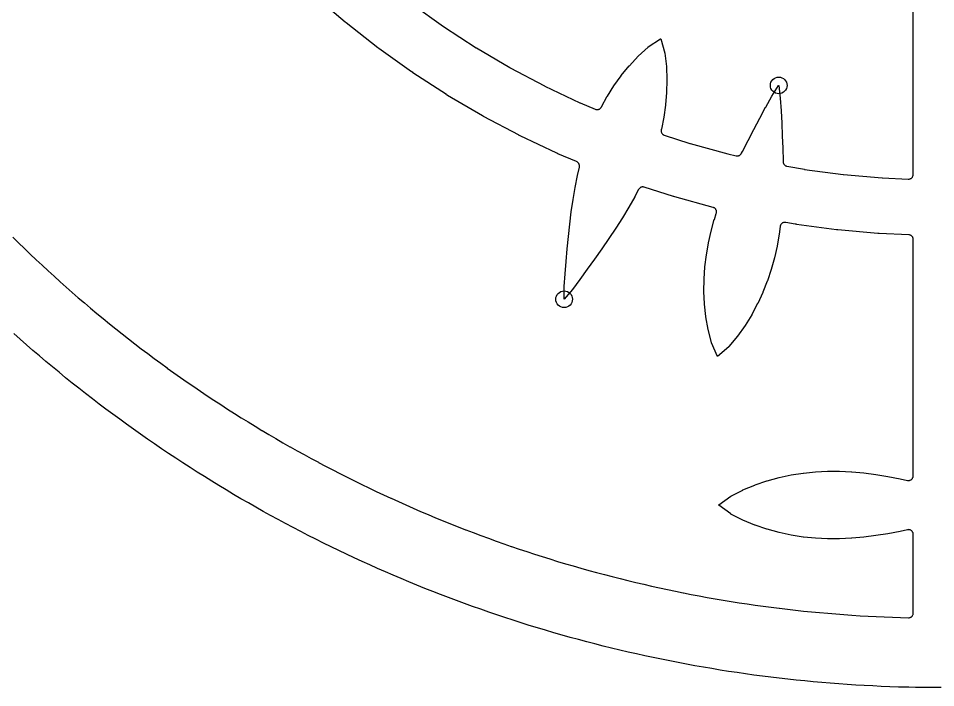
# Model space of a CAD drawing. Header units: millimetres. Extents: x -74 to 74, y -74 to 74.
# Drawn here: x -49.28 to -0.29, y -74.25 to -38.48 of the extents above; entities that cross this region are included whole.
import ezdxf

# ---------------------------------------------------------------- set-up
doc = ezdxf.new("R2010")
doc.units = ezdxf.units.MM
for name, color, linetype in [('CUT_INNER', 6, 'Continuous'), ('CUT_OUTER', 1, 'Continuous'), ('ENGRAVE', 7, 'Continuous')]:
    doc.layers.add(name, color=color, linetype=linetype)

msp = doc.modelspace()

# ---------------------------------------------------------------- linework, layer by layer
at = {"layer": 'CUT_INNER'}
for points in [[(-28.2626, -37.7003), (-26.5716, -38.9106), (-26.5625, -38.9168), (-24.8195, -40.0509), (-24.8101, -40.0568), (-23.0185, -41.1125), (-23.0088, -41.1179), (-21.1721, -42.0931), (-21.1622, -42.098), (-19.2841, -42.9908), (-19.274, -42.9953), (-18.4631, -43.3376), (-18.4398, -43.3461), (-18.4157, -43.3522), (-18.3912, -43.3559), (-18.3664, -43.3572), (-18.3415, -43.356), (-18.317, -43.3524), (-18.2929, -43.3463), (-18.2695, -43.3379), (-18.2471, -43.3272), (-18.2259, -43.3144), (-18.206, -43.2995), (-18.1878, -43.2826), (-18.1712, -43.2641), (-18.1566, -43.244), (-18.1441, -43.2226), (-18.1388, -43.2123), (-17.8233, -42.6484), (-17.8198, -42.6424), (-17.4696, -42.091), (-17.4655, -42.085), (-17.0789, -41.5473), (-17.0744, -41.5414), (-16.6488, -41.0184), (-16.6435, -41.0123), (-16.1746, -40.5063), (-16.1678, -40.4994), (-15.6435, -40.0148), (-15.6395, -40.0114), (-15.6352, -40.0084), (-14.9723, -39.5753), (-14.9673, -39.5724), (-14.9654, -39.5778), (-14.7449, -40.3384), (-14.7437, -40.3435), (-14.7428, -40.3486), (-14.6611, -41.0579), (-14.6604, -41.0676), (-14.6346, -41.757), (-14.6346, -41.765), (-14.6527, -42.439), (-14.6531, -42.4465), (-14.7104, -43.1063), (-14.7112, -43.1134), (-14.805, -43.7599), (-14.8062, -43.7668), (-14.9347, -44.4005), (-14.9362, -44.4071), (-14.9421, -44.4296), (-14.9472, -44.4543), (-14.9498, -44.4794), (-14.9498, -44.5046), (-14.9473, -44.5297), (-14.9423, -44.5544), (-14.9348, -44.5785), (-14.925, -44.6017), (-14.9128, -44.6238), (-14.8985, -44.6446), (-14.8821, -44.6638), (-14.8639, -44.6813), (-14.8441, -44.6969), (-14.8227, -44.7103), (-14.8001, -44.7216), (-14.7765, -44.7305), (-13.4075, -45.1699), (-13.3969, -45.1731), (-11.3907, -45.7202), (-11.3799, -45.7229), (-10.933, -45.8237), (-10.9095, -45.8278), (-10.8857, -45.8297), (-10.8618, -45.8293), (-10.8381, -45.8266), (-10.8147, -45.8217), (-10.7919, -45.8145), (-10.7699, -45.8052), (-10.7489, -45.7939), (-10.729, -45.7806), (-10.7105, -45.7655), (-10.6936, -45.7486), (-10.6783, -45.7303), (-10.6649, -45.7105), (-10.6534, -45.6896), (-10.6093, -45.5993), (-10.6084, -45.5976), (-10.3077, -45.0052), (-10.3071, -45.004), (-9.9989, -44.4134), (-9.6841, -43.8223), (-9.3647, -43.2323), (-9.364, -43.2311), (-9.0396, -42.6468), (-9.0357, -42.6403), (-8.6727, -42.0701), (-8.6695, -42.0655), (-8.6686, -42.0706), (-8.5855, -42.7419), (-8.5848, -42.7494), (-8.5426, -43.4164), (-8.5426, -43.4177), (-8.5074, -44.086), (-8.4769, -44.7546), (-8.452, -45.4224), (-8.452, -45.4239), (-8.4347, -46.088), (-8.4347, -46.0899), (-8.4342, -46.1388), (-8.4327, -46.1634), (-8.4288, -46.1878), (-8.4225, -46.2117), (-8.4139, -46.2348), (-8.403, -46.257), (-8.39, -46.2779), (-8.3751, -46.2976), (-8.3582, -46.3156), (-8.3397, -46.3319), (-8.3196, -46.3462), (-8.2982, -46.3586), (-8.2757, -46.3687), (-8.2524, -46.3766), (-8.2283, -46.3822), (-7.2937, -46.5498), (-7.2828, -46.5515), (-5.2217, -46.8275), (-5.2106, -46.8288), (-3.1393, -47.0131), (-3.1283, -47.0138), (-1.7461, -47.0752), (-1.7209, -47.075), (-1.6958, -47.0723), (-1.6711, -47.0671), (-1.6471, -47.0595), (-1.6239, -47.0494), (-1.6019, -47.0371), (-1.5813, -47.0226), (-1.5622, -47.0061), (-1.5449, -46.9878), (-1.5295, -46.9678), (-1.5162, -46.9463), (-1.5051, -46.9237), (-1.4964, -46.9), (-1.4901, -46.8756), (-1.4863, -46.8506), (-1.485, -46.8254), (-1.485, -32.0367)], [(-49.57, -50.1832), (-49.2623, -50.4853), (-49.2612, -50.4864), (-48.9516, -50.7866), (-48.9505, -50.7877), (-48.639, -51.086), (-48.6379, -51.0871), (-48.3246, -51.3835), (-48.3235, -51.3846), (-48.0085, -51.6791), (-48.0073, -51.6801), (-47.6905, -51.9727), (-47.6893, -51.9737), (-47.3707, -52.2643), (-47.3695, -52.2654), (-47.0491, -52.554), (-47.0479, -52.555), (-46.7257, -52.8417), (-46.7246, -52.8427), (-46.4006, -53.1274), (-46.3995, -53.1284), (-46.0738, -53.4111), (-46.0726, -53.4121), (-45.7452, -53.6928), (-45.744, -53.6938), (-45.4149, -53.9725), (-45.4137, -53.9735), (-45.0828, -54.2501), (-45.0816, -54.2511), (-44.7491, -54.5257), (-44.7479, -54.5267), (-44.4137, -54.7993), (-44.4125, -54.8003), (-44.0766, -55.0708), (-44.0754, -55.0717), (-43.7379, -55.3402), (-43.7367, -55.3411), (-43.3975, -55.6075), (-43.3963, -55.6085), (-43.0555, -55.8727), (-43.0543, -55.8737), (-42.7118, -56.1359), (-42.7106, -56.1368), (-42.3666, -56.3969), (-42.3654, -56.3978), (-42.0198, -56.6558), (-42.0185, -56.6567), (-41.6713, -56.9126), (-41.6701, -56.9135), (-41.3213, -57.1672), (-41.3201, -57.1681), (-40.9698, -57.4196), (-40.9685, -57.4205), (-40.6167, -57.6699), (-40.6154, -57.6708), (-40.2621, -57.9181), (-40.2608, -57.919), (-39.9059, -58.164), (-39.9047, -58.1649), (-39.5483, -58.4078), (-39.547, -58.4087), (-39.1892, -58.6494), (-39.1879, -58.6502), (-38.8286, -58.8887), (-38.8273, -58.8896), (-38.4665, -59.1259), (-38.4652, -59.1267), (-38.103, -59.3608), (-38.1017, -59.3616), (-37.738, -59.5934), (-37.7367, -59.5943), (-37.3717, -59.8239), (-37.3704, -59.8247), (-37.0039, -60.0521), (-37.0026, -60.0529), (-36.6347, -60.278), (-36.6334, -60.2788), (-36.2642, -60.5016), (-36.2629, -60.5024), (-35.8923, -60.723), (-35.8909, -60.7238), (-35.519, -60.9421), (-35.5177, -60.9429), (-35.1444, -61.1589), (-35.1431, -61.1597), (-34.7685, -61.3734), (-34.7671, -61.3741), (-34.3912, -61.5856), (-34.3899, -61.5863), (-34.0127, -61.7954), (-34.0114, -61.7962), (-33.6329, -62.003), (-33.6316, -62.0037), (-33.2518, -62.2082), (-33.2505, -62.2089), (-32.8695, -62.411), (-32.8681, -62.4117), (-32.4859, -62.6115), (-32.4846, -62.6122), (-32.1011, -62.8097), (-32.0998, -62.8104), (-31.7151, -63.0055), (-31.7138, -63.0062), (-31.328, -63.1989), (-31.3266, -63.1996), (-30.9396, -63.3899), (-30.9382, -63.3906), (-30.55, -63.5786), (-30.5487, -63.5792), (-30.1594, -63.7648), (-30.158, -63.7655), (-29.7675, -63.9487), (-29.7661, -63.9493), (-29.3746, -64.1301), (-29.3732, -64.1308), (-28.9805, -64.3091), (-28.9791, -64.3098), (-28.5854, -64.4858), (-28.584, -64.4864), (-28.1892, -64.6599), (-28.1878, -64.6606), (-27.7919, -64.8317), (-27.7905, -64.8323), (-27.3936, -65.001), (-27.3922, -65.0016), (-26.9942, -65.1679), (-26.9928, -65.1684), (-26.5939, -65.3323), (-26.5924, -65.3328), (-26.1925, -65.4942), (-26.1911, -65.4948), (-25.7901, -65.6537), (-25.7887, -65.6543), (-25.3868, -65.8107), (-25.3854, -65.8113), (-24.9825, -65.9652), (-24.9811, -65.9658), (-24.5773, -66.1173), (-24.5759, -66.1178), (-24.1712, -66.2668), (-24.1697, -66.2674), (-23.7641, -66.4139), (-23.7626, -66.4144), (-23.3561, -66.5585), (-23.3547, -66.559), (-22.9473, -66.7005), (-22.9458, -66.701), (-22.5376, -66.8401), (-22.5361, -66.8406), (-22.1271, -66.9771), (-22.1256, -66.9776), (-21.7157, -67.1116), (-21.7142, -67.1121), (-21.3035, -67.2436), (-21.302, -67.2441), (-20.8905, -67.373), (-20.889, -67.3735), (-20.4767, -67.5), (-20.4752, -67.5004), (-20.0621, -67.6243), (-20.0607, -67.6248), (-19.6468, -67.7462), (-19.6453, -67.7466), (-19.2308, -67.8654), (-19.2293, -67.8658), (-18.814, -67.9821), (-18.8125, -67.9826), (-18.3965, -68.0963), (-18.395, -68.0967), (-17.9783, -68.2079), (-17.9768, -68.2083), (-17.5595, -68.3169), (-17.558, -68.3173), (-17.14, -68.4234), (-17.1385, -68.4238), (-16.7198, -68.5273), (-16.7183, -68.5276), (-16.299, -68.6286), (-16.2975, -68.6289), (-15.8776, -68.7273), (-15.8761, -68.7276), (-15.4556, -68.8234), (-15.4541, -68.8238), (-15.033, -68.917), (-15.0315, -68.9173), (-14.6099, -69.0079), (-14.6084, -69.0082), (-14.1862, -69.0962), (-14.1847, -69.0966), (-13.7619, -69.182), (-13.7604, -69.1823), (-13.3372, -69.2651), (-13.3357, -69.2654), (-12.9119, -69.3457), (-12.9104, -69.3459), (-12.4862, -69.4236), (-12.4847, -69.4239), (-12.06, -69.4989), (-12.0585, -69.4992), (-11.6333, -69.5716), (-11.6318, -69.5718), (-11.2062, -69.6416), (-11.2047, -69.6419), (-10.7787, -69.7091), (-10.7772, -69.7093), (-10.3508, -69.7739), (-10.3492, -69.7741), (-9.9224, -69.8361), (-9.9209, -69.8363), (-9.4937, -69.8957), (-9.4922, -69.8959), (-9.0647, -69.9526), (-9.0632, -69.9528), (-8.6353, -70.0069), (-8.6338, -70.0071), (-8.2056, -70.0586), (-8.2041, -70.0588), (-7.7756, -70.1076), (-7.774, -70.1078), (-7.3452, -70.154), (-7.3437, -70.1542), (-6.9146, -70.1978), (-6.9131, -70.1979), (-6.4838, -70.2389), (-6.4823, -70.239), (-6.0527, -70.2773), (-6.0512, -70.2775), (-5.6214, -70.3131), (-5.6198, -70.3133), (-5.1898, -70.3463), (-5.1883, -70.3464), (-4.7581, -70.3768), (-4.7566, -70.3769), (-4.3262, -70.4047), (-4.3246, -70.4048), (-3.8941, -70.4299), (-3.8926, -70.43), (-3.4619, -70.4525), (-3.4603, -70.4526), (-3.0295, -70.4724), (-3.028, -70.4725), (-2.5971, -70.4897), (-2.5955, -70.4897), (-2.1645, -70.5043), (-2.163, -70.5043), (-1.7419, -70.516), (-1.7169, -70.5154), (-1.6922, -70.5124), (-1.6678, -70.5069), (-1.6441, -70.499), (-1.6214, -70.4887), (-1.5997, -70.4763), (-1.5794, -70.4617), (-1.5607, -70.4453), (-1.5437, -70.427), (-1.5286, -70.4071), (-1.5155, -70.3858), (-1.5047, -70.3633), (-1.4961, -70.3399), (-1.49, -70.3157), (-1.4862, -70.291), (-1.485, -70.2661), (-1.485, -66.056), (-1.4862, -66.0313), (-1.4899, -66.0068), (-1.496, -65.9828), (-1.5044, -65.9595), (-1.5151, -65.9371), (-1.5279, -65.916), (-1.5428, -65.8962), (-1.5595, -65.8779), (-1.578, -65.8614), (-1.5981, -65.8469), (-1.6194, -65.8343), (-1.6419, -65.824), (-1.6653, -65.8159), (-1.6894, -65.8102), (-1.714, -65.8069), (-1.7387, -65.806), (-1.7634, -65.8076), (-1.7879, -65.8117), (-2.187, -65.898), (-2.1899, -65.8986), (-2.8323, -66.0216), (-2.8359, -66.0222), (-3.4777, -66.126), (-3.4818, -66.1266), (-4.1231, -66.2084), (-4.1278, -66.2089), (-4.7684, -66.2661), (-4.7737, -66.2664), (-5.4138, -66.2964), (-5.4196, -66.2965), (-6.0593, -66.297), (-6.0654, -66.2969), (-6.7048, -66.2658), (-6.7113, -66.2653), (-7.3503, -66.2008), (-7.357, -66.1999), (-7.9959, -66.1001), (-8.0027, -66.0988), (-8.6415, -65.9621), (-8.6484, -65.9604), (-9.287, -65.7848), (-9.2942, -65.7826), (-9.9325, -65.5653), (-9.94, -65.5625), (-10.5775, -65.2987), (-10.5862, -65.2947), (-11.2229, -64.9715), (-11.2275, -64.969), (-11.2318, -64.966), (-11.8683, -64.4949), (-11.8728, -64.4912), (-11.8683, -64.4876), (-11.2318, -64.0165), (-11.2275, -64.0135), (-11.2229, -64.011), (-10.5862, -63.6878), (-10.5775, -63.6838), (-9.94, -63.42), (-9.9325, -63.4172), (-9.2942, -63.1999), (-9.287, -63.1977), (-8.6484, -63.0221), (-8.6415, -63.0204), (-8.0027, -62.8837), (-7.9959, -62.8824), (-7.357, -62.7826), (-7.3503, -62.7817), (-6.7113, -62.7172), (-6.7048, -62.7167), (-6.0654, -62.6856), (-6.0593, -62.6855), (-5.4196, -62.686), (-5.4138, -62.6861), (-4.7737, -62.7161), (-4.7684, -62.7164), (-4.1278, -62.7736), (-4.1231, -62.7741), (-3.4818, -62.8559), (-3.4777, -62.8565), (-2.8359, -62.9603), (-2.8323, -62.9609), (-2.1899, -63.0839), (-2.187, -63.0845), (-1.7879, -63.1708), (-1.7634, -63.1749), (-1.7387, -63.1765), (-1.714, -63.1756), (-1.6894, -63.1723), (-1.6653, -63.1666), (-1.6419, -63.1585), (-1.6194, -63.1482), (-1.5981, -63.1356), (-1.578, -63.1211), (-1.5595, -63.1046), (-1.5428, -63.0863), (-1.5279, -63.0665), (-1.5151, -63.0454), (-1.5044, -63.023), (-1.496, -62.9997), (-1.4899, -62.9757), (-1.4862, -62.9512), (-1.485, -62.9265), (-1.485, -50.2989), (-1.4861, -50.275), (-1.4895, -50.2514), (-1.4952, -50.2283), (-1.503, -50.2057), (-1.5129, -50.1841), (-1.5249, -50.1634), (-1.5387, -50.144), (-1.5543, -50.126), (-1.5716, -50.1096), (-1.5904, -50.0949), (-1.6105, -50.0821), (-1.6317, -50.0712), (-1.6539, -50.0624), (-1.6767, -50.0557), (-1.7002, -50.0513), (-1.7239, -50.0491), (-3.2971, -49.9792), (-3.2999, -49.9791), (-3.3628, -49.9749), (-3.3656, -49.9747), (-5.5108, -49.7838), (-5.5136, -49.7835), (-5.5763, -49.7765), (-5.5791, -49.7762), (-7.7137, -49.4903), (-7.7165, -49.4899), (-7.7788, -49.4802), (-7.7816, -49.4797), (-8.2956, -49.3875), (-8.3206, -49.3843), (-8.3458, -49.3837), (-8.371, -49.3856), (-8.3958, -49.39), (-8.4201, -49.3969), (-8.4435, -49.4062), (-8.4659, -49.4178), (-8.487, -49.4316), (-8.5066, -49.4475), (-8.5245, -49.4653), (-8.5406, -49.4848), (-8.5546, -49.5058), (-8.5663, -49.5281), (-8.5758, -49.5514), (-8.5829, -49.5757), (-8.5875, -49.6005), (-8.6423, -50.0106), (-8.6431, -50.0158), (-8.7548, -50.6469), (-8.7559, -50.6525), (-8.8962, -51.2767), (-8.8977, -51.2826), (-9.0687, -51.8995), (-9.0706, -51.9057), (-9.2742, -52.5148), (-9.2765, -52.5212), (-9.5144, -53.1224), (-9.5172, -53.1289), (-9.7911, -53.7218), (-9.7943, -53.7283), (-10.1061, -54.3126), (-10.1098, -54.319), (-10.4622, -54.8939), (-10.4667, -54.9006), (-10.8642, -55.4644), (-10.8701, -55.4721), (-11.3255, -56.022), (-11.329, -56.0259), (-11.3328, -56.0295), (-11.9324, -56.5467), (-11.9369, -56.5503), (-11.9395, -56.5451), (-12.259, -55.8206), (-12.2609, -55.8157), (-12.2624, -55.8107), (-12.4376, -55.1185), (-12.4396, -55.1091), (-12.5566, -54.4292), (-12.5577, -54.4212), (-12.6292, -53.7507), (-12.6298, -53.7433), (-12.6606, -53.0817), (-12.6607, -53.0745), (-12.6535, -52.4214), (-12.6533, -52.4144), (-12.61, -51.7692), (-12.6094, -51.7625), (-12.5317, -51.1249), (-12.5308, -51.1185), (-12.4204, -50.488), (-12.4192, -50.4819), (-12.278, -49.858), (-12.2766, -49.8525), (-12.1065, -49.2346), (-12.105, -49.2295), (-12.0001, -48.9032), (-11.9936, -48.8788), (-11.9896, -48.8539), (-11.9881, -48.8287), (-11.9892, -48.8035), (-11.9928, -48.7785), (-11.9989, -48.754), (-12.0075, -48.7303), (-12.0184, -48.7075), (-12.0315, -48.686), (-12.0467, -48.6659), (-12.0639, -48.6474), (-12.0829, -48.6307), (-12.1034, -48.6161), (-12.1253, -48.6036), (-12.1484, -48.5934), (-12.1723, -48.5855), (-14.2141, -48.0287), (-14.2168, -48.0279), (-14.2773, -48.01), (-14.2799, -48.0092), (-15.8526, -47.5043), (-15.8767, -47.4979), (-15.9014, -47.4939), (-15.9263, -47.4924), (-15.9513, -47.4934), (-15.976, -47.4968), (-16.0003, -47.5027), (-16.0239, -47.5111), (-16.0465, -47.5217), (-16.0679, -47.5345), (-16.088, -47.5494), (-16.1064, -47.5662), (-16.1231, -47.5848), (-16.1379, -47.605), (-16.1506, -47.6265), (-16.3504, -48.0086), (-16.3524, -48.0122), (-16.6728, -48.578), (-16.6746, -48.5811), (-17.0131, -49.1407), (-17.0147, -49.1432), (-17.3687, -49.6978), (-17.37, -49.6998), (-17.7367, -50.2502), (-17.7377, -50.2518), (-18.1144, -50.7991), (-18.1152, -50.8002), (-18.4991, -51.3447), (-18.8895, -51.8887), (-19.2844, -52.4311), (-19.2852, -52.4322), (-19.6844, -52.9683), (-19.689, -52.9742), (-20.1248, -53.4915), (-20.1283, -53.4953), (-20.1285, -53.4897), (-20.1218, -52.8138), (-20.1215, -52.8063), (-20.0747, -52.1395), (-20.0746, -52.1382), (-20.0208, -51.4712), (-19.9623, -50.8045), (-19.8983, -50.1392), (-19.8982, -50.1378), (-19.8271, -49.4773), (-19.8269, -49.4754), (-19.7462, -48.819), (-19.7459, -48.8166), (-19.6529, -48.1653), (-19.6524, -48.1623), (-19.5444, -47.5172), (-19.5438, -47.5137), (-19.418, -46.8758), (-19.4171, -46.8718), (-19.3139, -46.4272), (-19.3095, -46.4026), (-19.3076, -46.3777), (-19.3081, -46.3528), (-19.3112, -46.328), (-19.3166, -46.3036), (-19.3245, -46.2799), (-19.3348, -46.2571), (-19.3472, -46.2354), (-19.3618, -46.2151), (-19.3783, -46.1964), (-19.3966, -46.1794), (-19.4165, -46.1643), (-19.4378, -46.1512), (-19.4603, -46.1404), (-20.463, -45.7172), (-20.4655, -45.7161), (-20.5231, -45.6903), (-20.5256, -45.6891), (-22.4708, -44.7645), (-22.4733, -44.7633), (-22.5297, -44.7349), (-22.5321, -44.7336), (-24.4343, -43.7237), (-24.4368, -43.7223), (-24.4919, -43.6915), (-24.4943, -43.6901), (-26.3498, -42.5968), (-26.3522, -42.5953), (-26.4058, -42.5621), (-26.4082, -42.5606), (-28.2134, -41.386), (-28.2157, -41.3845), (-28.2678, -41.3489), (-28.2701, -41.3473), (-30.0214, -40.0938), (-30.0237, -40.0921), (-30.0741, -40.0543), (-30.0763, -40.0526), (-31.7704, -38.7226), (-31.7725, -38.7209), (-31.8213, -38.6808), (-31.8234, -38.679), (-33.4567, -37.2752)]]:
    msp.add_lwpolyline(points, dxfattribs=at)
at = {"layer": 'CUT_OUTER'}
msp.add_lwpolyline([(0, -74.25), (-0.4556, -74.2486), (-0.9112, -74.2444), (-1.3667, -74.2374), (-1.7127, -74.23), (-1.7364, -74.2295), (-1.8214, -74.2277), (-2.2768, -74.2151), (-2.7322, -74.1997), (-3.1874, -74.1816), (-3.6425, -74.1606), (-4.0975, -74.1369), (-4.5523, -74.1103), (-5.0069, -74.081), (-5.4614, -74.0489), (-5.9157, -74.014), (-6.3697, -73.9763), (-6.8235, -73.9358), (-7.277, -73.8925), (-7.7303, -73.8465), (-8.1832, -73.7977), (-8.6359, -73.7461), (-9.0882, -73.6917), (-9.5402, -73.6345), (-9.9919, -73.5746), (-10.4431, -73.5119), (-10.894, -73.4465), (-11.3444, -73.3782), (-11.7945, -73.3072), (-12.244, -73.2335), (-12.6932, -73.157), (-13.1418, -73.0777), (-13.59, -72.9957), (-14.0376, -72.911), (-14.4847, -72.8235), (-14.9313, -72.7332), (-15.3773, -72.6402), (-15.8227, -72.5445), (-16.2675, -72.446), (-16.7117, -72.3449), (-17.1553, -72.241), (-17.5983, -72.1343), (-18.0405, -72.025), (-18.4821, -71.913), (-18.923, -71.7982), (-19.3632, -71.6807), (-19.8027, -71.5606), (-20.2414, -71.4377), (-20.6794, -71.3122), (-21.1165, -71.1839), (-21.5529, -71.053), (-21.9885, -70.9195), (-22.4232, -70.7832), (-22.8571, -70.6443), (-23.2901, -70.5027), (-23.7223, -70.3585), (-24.1536, -70.2116), (-24.5839, -70.0621), (-25.0134, -69.9099), (-25.4418, -69.7551), (-25.8694, -69.5977), (-26.2959, -69.4376), (-26.7215, -69.275), (-27.1461, -69.1097), (-27.5696, -68.9419), (-27.9921, -68.7714), (-28.4135, -68.5983), (-28.8339, -68.4227), (-29.2532, -68.2445), (-29.6714, -68.0637), (-30.0885, -67.8804), (-30.5044, -67.6945), (-30.9192, -67.506), (-31.3328, -67.3151), (-31.7453, -67.1215), (-32.1565, -66.9255), (-32.5666, -66.7269), (-32.9754, -66.5258), (-33.383, -66.3222), (-33.7893, -66.1162), (-34.1943, -65.9076), (-34.5981, -65.6965), (-35.0005, -65.483), (-35.4017, -65.267), (-35.8015, -65.0486), (-36.1999, -64.8277), (-36.597, -64.6043), (-36.9927, -64.3786), (-37.3871, -64.1504), (-37.78, -63.9198), (-38.1715, -63.6867), (-38.5615, -63.4513), (-38.9501, -63.2135), (-39.3373, -62.9733), (-39.7229, -62.7308), (-40.1071, -62.4859), (-40.4897, -62.2386), (-40.8709, -61.989), (-41.2505, -61.737), (-41.6285, -61.4828), (-42.005, -61.2262), (-42.3798, -60.9673), (-42.7531, -60.7061), (-43.1248, -60.4426), (-43.4949, -60.1769), (-43.8633, -59.9089), (-44.2301, -59.6386), (-44.5952, -59.3661), (-44.9586, -59.0914), (-45.3203, -58.8144), (-45.6803, -58.5352), (-46.0386, -58.2538), (-46.3952, -57.9702), (-46.75, -57.6844), (-47.1031, -57.3965), (-47.4544, -57.1064), (-47.8039, -56.8142), (-48.1516, -56.5198), (-48.4975, -56.2233), (-48.8416, -55.9246), (-49.1838, -55.6239), (-49.5242, -55.321)], dxfattribs=at)
at = {"layer": 'ENGRAVE'}
for centre in [(-8.6693, -42.0647), (-20.1286, -53.4961)]:
    msp.add_circle(centre, 0.4455, dxfattribs=at)

doc.saveas('drawing.dxf')
